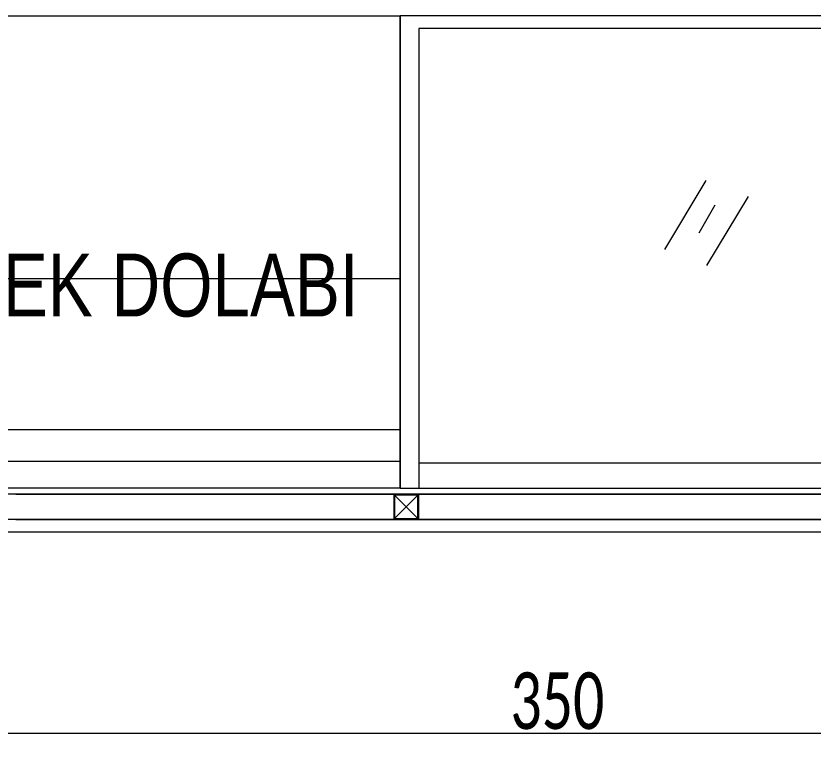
# Model space of a CAD drawing. Header units: millimetres. Extents: x 216897 to 220043, y -96037 to -94755.
# Drawn here: x 217817.6 to 217944.2, y -95980.8 to -95865.6 of the extents above; entities that cross this region are included whole.
import ezdxf

# ---------------------------------------------------------------- set-up
doc = ezdxf.new("R2010")
doc.units = ezdxf.units.MM
doc.header["$PDMODE"] = 2
doc.layers.get('0').update_dxf_attribs({"lineweight": 20})
for name, color, linetype, lineweight in [('ahsapkesit', 26, 'Continuous', 20), ('makineekipman', 156, 'Continuous', 20), ('tezgahdemir', 76, 'Continuous', 20)]:
    doc.layers.add(name, color=color, linetype=linetype, lineweight=lineweight)
doc.layers.add('yazı', color=11, linetype='Continuous')
doc.styles.add('uban-2', font='GOTHIC.TTF', dxfattribs={"width": 0.8})
doc.styles.add('Ölçü50', font='calibri.ttf', dxfattribs={"width": 0.7})
doc.dimstyles.new('olcu10', dxfattribs={"dimtxt": 9, "dimasz": 2, "dimexe": 1.25, "dimexo": 0.625, "dimgap": 0.5, "dimtad": 1, "dimdec": 1, "dimrnd": 0.5, "dimzin": 9, "dimtxsty": 'Ölçü50', "dimblk": 'ARCHTICK', "dimcen": 2, "dimclrd": 256, "dimclre": 256, "dimclrt": 6, "dimazin": 2, "dimtfac": 1, "dimtdec": 1, "dimtix": 1, "dimtmove": 0, "dimatfit": 3, "dimldrblk": 'ARCHTICK', "dimfxl": 1, "dimlwd": -1, "dimarcsym": 0})

# ---------------------------------------------------------------- blocks, each defined once
blk = doc.blocks.new('lena 2500 928')
for p in [(38330.4, -14988), (39830.4, -15738)]:
    blk.add_line(p, (39830.4, -14988))
at = {"linetype": 'Continuous'}
for p, q in [((38330.4, -15405), (39830.4, -15405)), ((38330.4, -15645.2), (39830.4, -15645.2)), ((38330.4, -15695.2), (39830.4, -15695.2)), ((38330.4, -15738), (39830.4, -15738))]:
    blk.add_line(p, q, dxfattribs=at)
blk = doc.blocks.new('havalimanıpasta')
at = {"ltscale": 50}
for p, q in [((0, 75), (-200, 75)), ((-200, 75), (-200, 0)), ((0, 0), (0, 75)), ((-3, 73), (-197, 73)), ((-197, 73), (-197, 0)), ((-3, 0), (-3, 73)), ((-197, 4), (-3, 4)), ((-200, 0), (0, 0))]:
    blk.add_line(p, q, dxfattribs=at)
for p, q in [((-157.96, 37.9), (-151.36, 48.87)), ((-151.24, 35.36), (-144.64, 46.33)), ((-149.98, 44.96), (-152.51, 40.49)), ((-54.75, 34.37), (-48.15, 45.35)), ((-48.03, 31.83), (-41.43, 42.81)), ((-46.78, 41.43), (-49.31, 36.97))]:
    blk.add_line(p, q)
blk = doc.blocks.new('_ArchTick')
at = {"color": 0, "linetype": 'ByBlock', "const_width": 0.15}
blk.add_lwpolyline([(-0.5, -0.5), (0.5, 0.5)], dxfattribs=at)
blk = doc.blocks.new('*D208')
at = {"lineweight": -2, "transparency": 16777216}
for p, q in [((217728.62, -95923.22), (217728.62, -95980.8)), ((218078.62, -95923.22), (218078.62, -95980.8))]:
    blk.add_line(p, q, dxfattribs=at)
at = {"transparency": 16777216}
blk.add_line((217728.62, -95979.55), (218078.62, -95979.55), dxfattribs=at)
at = {"layer": 'DEFPOINTS', "color": 0, "transparency": 16777216}
for p in [(217728.62, -95922.6, 0), (218078.62, -95922.6, 0), (218078.62, -95979.55)]:
    blk.add_point(p, dxfattribs=at)
at = {"transparency": 16777216, "xscale": 2, "yscale": 2, "zscale": 2, "rotation": 180}
blk.add_blockref('_ArchTick', (217728.62, -95979.55), dxfattribs=at)
at = {"transparency": 16777216, "xscale": 2, "yscale": 2, "zscale": 2}
blk.add_blockref('_ArchTick', (218078.62, -95979.55), dxfattribs=at)
at = {"color": 6, "transparency": 16777216, "insert": (217903.62, -95974.43), "char_height": 9, "attachment_point": 5, "style": 'Ölçü50'}
blk.add_mtext('350', dxfattribs=at)

msp = doc.modelspace()

# ---------------------------------------------------------------- linework, layer by layer
at = {"layer": 'ahsapkesit'}
for p, q in [((218079.62, -95941.59, 0), (217726.62, -95941.59, 0)), ((218083.62, -95945.59, 0), (217722.62, -95945.59, 0)), ((218085.62, -95947.59, 0), (217720.62, -95947.59, 0))]:
    msp.add_line(p, q, dxfattribs=at)
at = {"layer": 'tezgahdemir'}
for p, q in [((217817.62, -95941.59, 0), (217877.62, -95941.59, 0)), ((217877.77, -95941.74, 0), (217881.47, -95945.44, 0)), ((217881.47, -95941.74, 0), (217877.77, -95945.44, 0)), ((217881.62, -95941.59, 0), (218079.62, -95941.59, 0)), ((217817.62, -95945.59, 0), (217877.62, -95945.59, 0)), ((217881.62, -95945.59, 0), (218079.62, -95945.59, 0))]:
    msp.add_line(p, q, dxfattribs=at)
at = {"layer": 'tezgahdemir', "extrusion": (-3.01759e-08, 1.42264e-08, 1), "elevation": -0.01}
for points in [[(217881.62, -95945.59), (217881.62, -95941.59), (217877.62, -95941.59), (217877.62, -95945.59)], [(217881.47, -95945.44), (217881.47, -95941.74), (217877.77, -95941.74), (217877.77, -95945.44)]]:
    msp.add_lwpolyline(points, close=True, dxfattribs=at)

# ---------------------------------------------------------------- block references
at = {"layer": 'makineekipman', "xscale": 0.09999999999854482, "yscale": 0.09999999999854482, "zscale": 0.09999999999854482}
msp.add_blockref('lena 2500 928', (213895.58, -94366.78, 0), dxfattribs=at)
at = {"layer": 'makineekipman'}
msp.add_blockref('havalimanıpasta', (218078.62, -95940.59, 0), dxfattribs=at)

# ---------------------------------------------------------------- texts
at = {"layer": 'yazı', "insert": (217790, -95903.34, 0), "char_height": 10, "attachment_point": 1, "style": 'uban-2'}
msp.add_mtext_dynamic_manual_height_columns('İÇECEK DOLABI', width=527.0079, gutter_width=12.5, heights=[0], dxfattribs=at)

# ---------------------------------------------------------------- dimensions: what is measured, and where the dimension line sits
dim = msp.add_linear_dim(base=(218078.62, -95979.55, 0), p1=(217728.62, -95922.6, 0), p2=(218078.62, -95922.6, 0), dimstyle='olcu10')
dim.commit()
dim.dimension.update_dxf_attribs({"geometry": '*D208', "text_midpoint": (217903.62, -95974.43, 0)})

doc.saveas('drawing.dxf')
